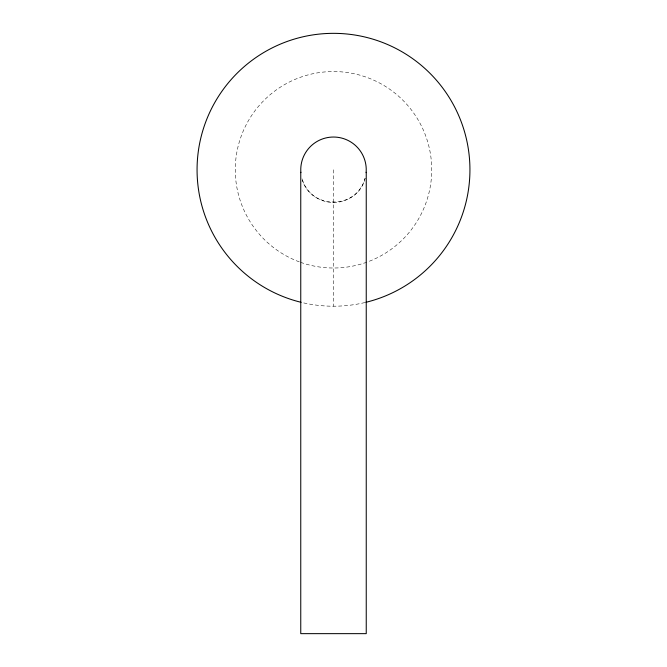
<?xml version="1.0" encoding="UTF-8"?>
<svg xmlns="http://www.w3.org/2000/svg" width="667" height="667" viewBox="0 0 667 667"><rect width="100%" height="100%" fill="white"/><g stroke="black" fill="none" stroke-linecap="round" stroke-linejoin="round"><path stroke-width="0.5" stroke-dasharray="3.33 2.5" d="M334.034 202.526L332.966 202.526L333.5 202.593M333.5 169.785L333.5 306.211M364.882 302.551A136.435 136.435 0 0 1 302.118 302.551M299.275 261.856A98.232 98.232 0 0 1 254.836 110.947A98.232 98.232 0 0 1 412.164 110.947A98.232 98.232 0 0 1 367.725 261.856M366.75 262.214A98.232 98.232 0 0 1 300.25 262.214M365.124 178.256C357.504 209.897 309.496 209.897 301.876 178.256A32.741 32.741 0 0 0 365.124 178.256"/><path stroke-width="1" d="M366.241 172.278L366.241 633.65L300.759 633.65L300.759 172.278M301.125 302.318A136.435 136.435 0 0 1 221.161 92.354A136.435 136.435 0 0 1 445.839 92.354A136.435 136.435 0 0 1 365.875 302.318M300.884 172.628A32.741 32.741 0 0 1 333.5 137.035A32.741 32.741 0 0 1 366.116 172.628"/></g></svg>
